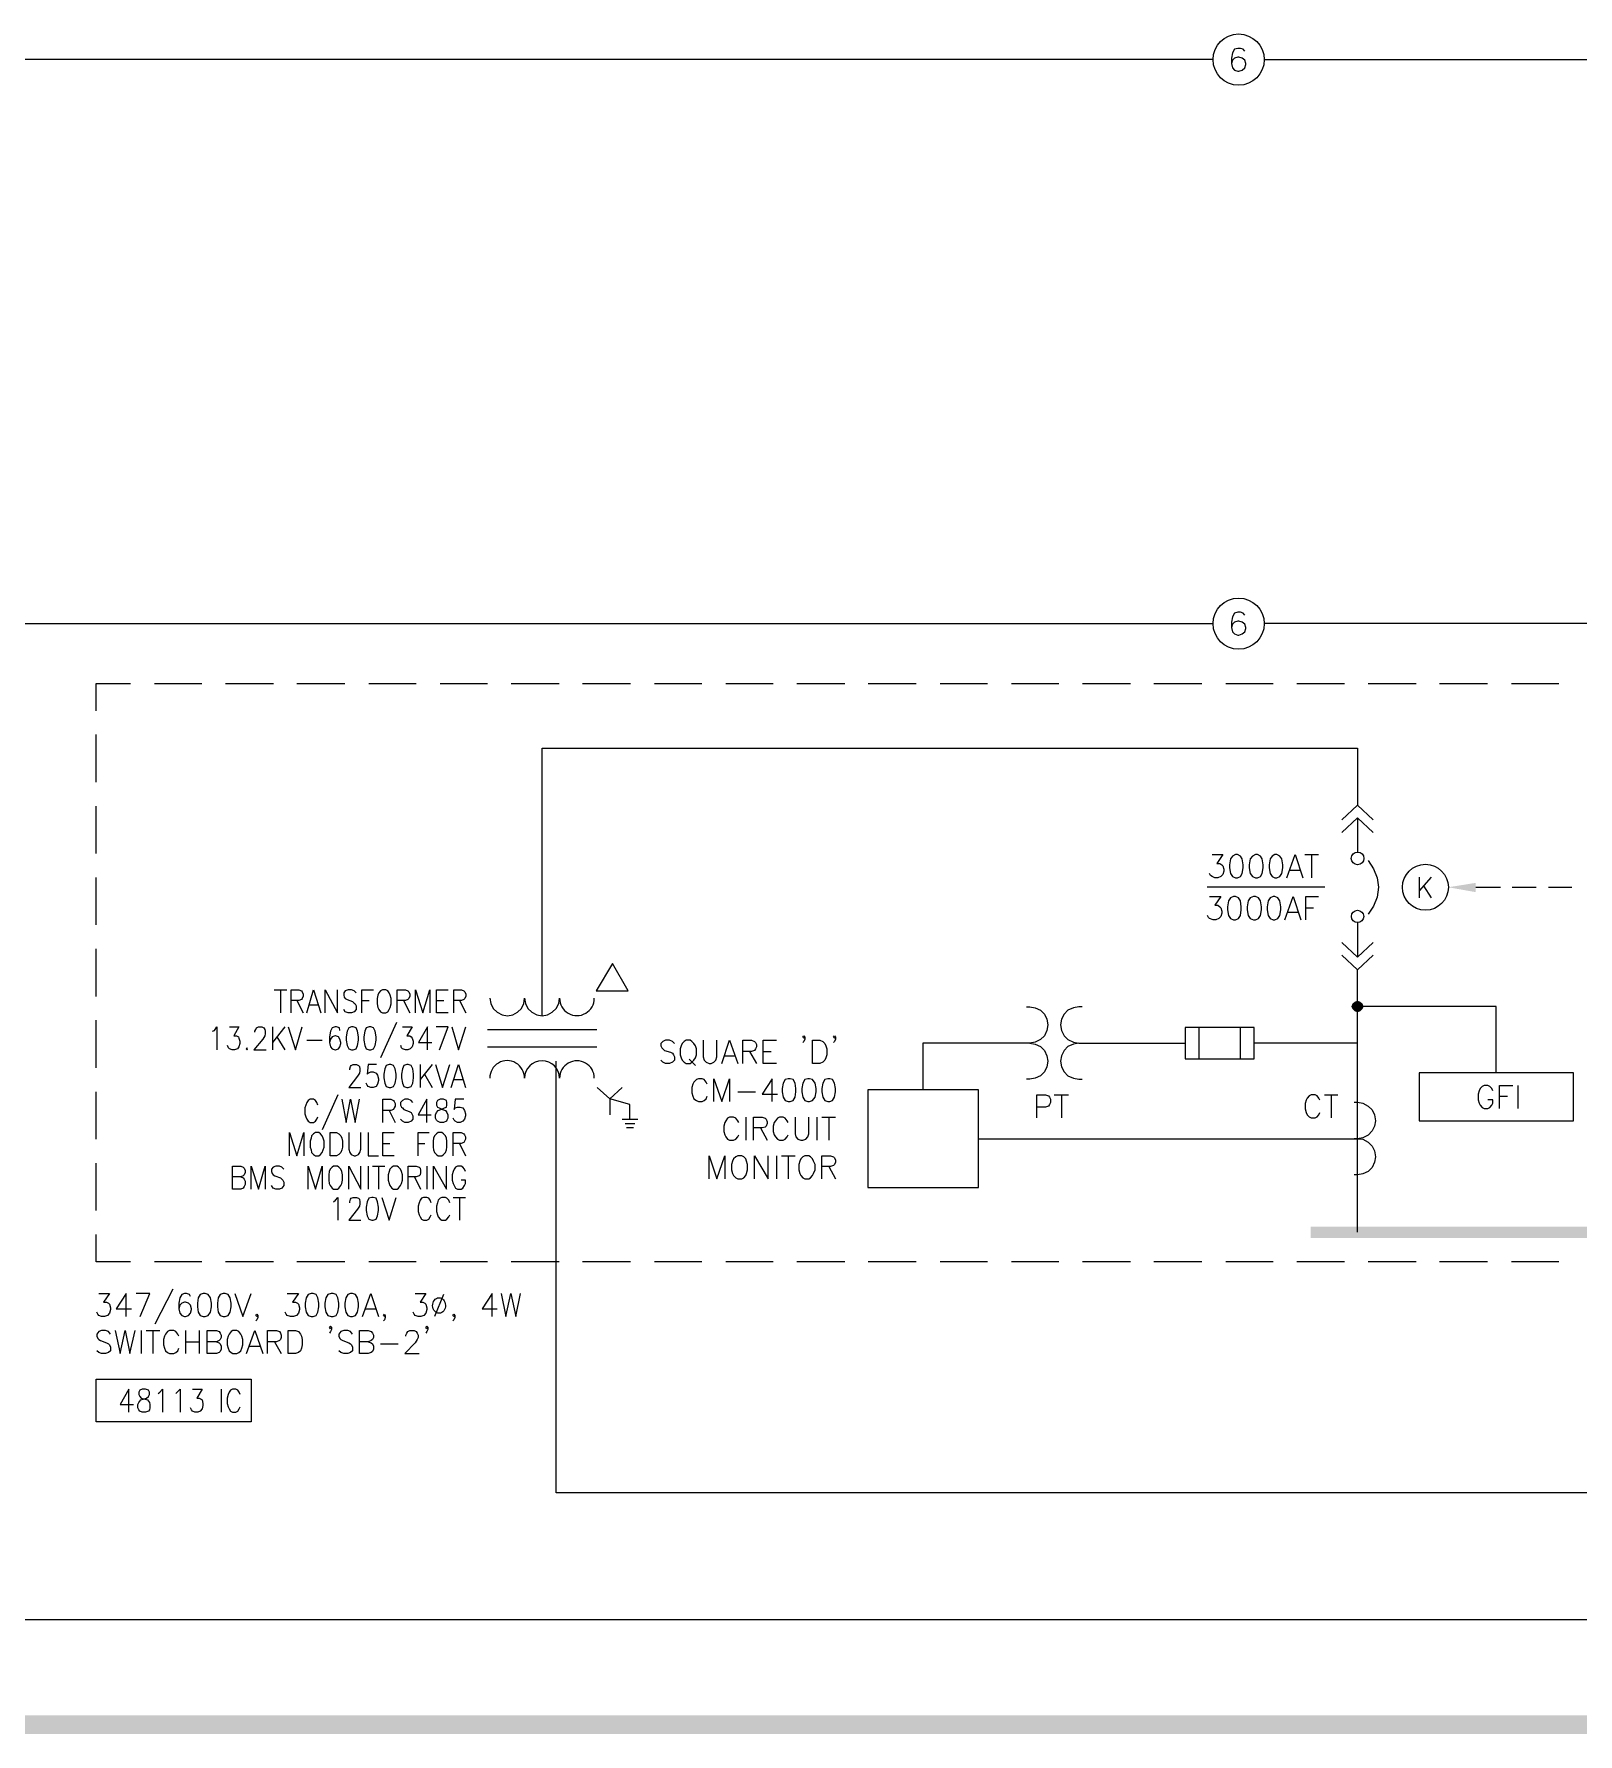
# Model space of a CAD drawing. Header units: inches. Extents: x 0.9 to 46, y 0.8 to 32.4.
# Drawn here: x 11.7 to 16.97, y 0.75 to 6.56 of the extents above; entities that cross this region are included whole.
import ezdxf

# ---------------------------------------------------------------- set-up
doc = ezdxf.new("R2010")
doc.units = ezdxf.units.IN
doc.header["$MEASUREMENT"] = 0
doc.layers.add('PDF_Geometry', color=7, linetype='Continuous')
doc.layers.add('PDF_Solid Fills', color=7, linetype='Continuous')

msp = doc.modelspace()

# ---------------------------------------------------------------- linework, layer by layer
at = {"layer": 'PDF_Geometry', "lineweight": 9}
for points in [[(15.8347, 6.4982), (15.8297, 6.5049), (15.8197, 6.5082), (15.8114, 6.5082), (15.7997, 6.5049), (15.793, 6.4932), (15.7897, 6.4749), (15.7897, 6.4565), (15.793, 6.4415), (15.7997, 6.4332), (15.8114, 6.4299), (15.8147, 6.4299), (15.8264, 6.4332), (15.8347, 6.4415), (15.8381, 6.4532), (15.8381, 6.4565), (15.8347, 6.4682), (15.8264, 6.4749), (15.8147, 6.4782), (15.8114, 6.4782), (15.7997, 6.4749), (15.793, 6.4682), (15.7897, 6.4565)], [(15.7264, 6.4699), (11.3315, 6.4699), (11.3315, 5.1549)], [(15.9014, 6.4699), (23.7829, 6.4699)], [(38.3877, 4.2399), (38.3877, 5.0216), (35.966, 5.0216), (35.966, 1.5783), (13.4848, 1.5783), (13.4848, 3.0516)], [(11.2531, 2.4683), (11.2531, 4.5449), (15.7264, 4.5449)], [(15.8347, 4.5732), (15.8297, 4.5799), (15.8197, 4.5833), (15.8114, 4.5833), (15.7997, 4.5799), (15.793, 4.5683), (15.7897, 4.5499), (15.7897, 4.5316), (15.793, 4.5166), (15.7997, 4.5099), (15.8114, 4.5049), (15.8147, 4.5049), (15.8264, 4.5099), (15.8347, 4.5166), (15.8381, 4.5282), (15.8381, 4.5316), (15.8347, 4.5432), (15.8264, 4.5499), (15.8147, 4.5533), (15.8114, 4.5533), (15.7997, 4.5499), (15.793, 4.5432), (15.7897, 4.5316)], [(20.428, 3.2249), (20.3746, 3.275), (20.3746, 4.5449), (15.9014, 4.5449)], [(11.9148, 4.2466), (11.9148, 4.3399), (12.0314, 4.3399)], [(12.1131, 4.3399), (12.2748, 4.3399)], [(12.3564, 4.3399), (12.5198, 4.3399)], [(12.5998, 4.3399), (12.7631, 4.3399)], [(12.8448, 4.3399), (13.0064, 4.3399)], [(13.0881, 4.3399), (13.2498, 4.3399)], [(13.3314, 4.3399), (13.4947, 4.3399)], [(13.5748, 4.3399), (13.7381, 4.3399)], [(13.8197, 4.3399), (13.9814, 4.3399)], [(14.0631, 4.3399), (14.2247, 4.3399)], [(14.3064, 4.3399), (14.4697, 4.3399)], [(14.5497, 4.3399), (14.7131, 4.3399)], [(14.7947, 4.3399), (14.9564, 4.3399)], [(15.0381, 4.3399), (15.1997, 4.3399)], [(15.2814, 4.3399), (15.4447, 4.3399)], [(15.5247, 4.3399), (15.688, 4.3399)], [(15.7697, 4.3399), (15.9314, 4.3399)], [(16.013, 4.3399), (16.1747, 4.3399)], [(16.2564, 4.3399), (16.4197, 4.3399)], [(16.4997, 4.3399), (16.663, 4.3399)], [(16.7447, 4.3399), (16.9064, 4.3399)], [(11.9148, 4.0032), (11.9148, 4.1666)], [(13.4364, 3.2066), (13.4364, 4.1199), (16.2197, 4.1199), (16.2197, 3.9249)], [(11.9148, 3.7599), (11.9148, 3.9216)], [(16.2731, 3.8749), (16.2197, 3.9249), (16.1664, 3.8749)], [(16.1664, 3.8316), (16.2197, 3.8816), (16.2197, 3.7649)], [(16.2731, 3.8316), (16.2197, 3.8816)], [(15.723, 3.7566), (15.7597, 3.7566), (15.7397, 3.7266), (15.7497, 3.7266), (15.7564, 3.7216), (15.7597, 3.7183), (15.763, 3.7066), (15.763, 3.6999), (15.7597, 3.6883), (15.7531, 3.6816), (15.743, 3.6766), (15.7331, 3.6766), (15.723, 3.6816), (15.7181, 3.6849), (15.7147, 3.6916)], [(15.978, 3.6766), (16.0064, 3.7566), (16.033, 3.6766)], [(16.0397, 3.7566), (16.0864, 3.7566)], [(16.0631, 3.7566), (16.0631, 3.6766)], [(16.2564, 3.7366), (16.2747, 3.7083), (16.2864, 3.6766), (16.2914, 3.6449), (16.2864, 3.6116), (16.2747, 3.5799), (16.2564, 3.5533)], [(11.9148, 3.5166), (11.9148, 3.6783)], [(15.988, 3.7033), (16.023, 3.7033)], [(16.4297, 3.6799), (16.4297, 3.6083)], [(16.4714, 3.6799), (16.4297, 3.6333)], [(16.108, 3.6449), (15.7064, 3.6449)], [(15.7147, 3.6133), (15.7531, 3.6133), (15.7331, 3.5833), (15.743, 3.5833), (15.7497, 3.5783), (15.7531, 3.5749), (15.7564, 3.5633), (15.7564, 3.5566), (15.7531, 3.5449), (15.7464, 3.5383), (15.7364, 3.5333), (15.7264, 3.5333), (15.7147, 3.5383), (15.7114, 3.5416), (15.708, 3.5483)], [(15.9714, 3.5333), (15.9997, 3.6133), (16.0264, 3.5333)], [(16.043, 3.5333), (16.043, 3.6133), (16.0864, 3.6133)], [(16.4447, 3.6499), (16.4714, 3.6083)], [(16.623, 3.6449), (16.708, 3.6449)], [(16.748, 3.6449), (16.8297, 3.6449)], [(16.8714, 3.6449), (16.9514, 3.6449)], [(15.9814, 3.5599), (16.0164, 3.5599)], [(16.043, 3.5749), (16.0697, 3.5749)], [(16.2197, 3.5249), (16.2197, 3.4066)], [(11.9148, 3.2716), (11.9148, 3.4349)], [(16.1664, 3.4566), (16.2197, 3.4066), (16.2731, 3.4566)], [(16.1664, 3.4133), (16.2197, 3.3633)], [(16.2197, 2.4683), (16.2197, 3.3633), (16.2731, 3.4133)], [(12.5215, 3.2949), (12.5648, 3.2949)], [(12.5431, 3.2949), (12.5431, 3.2166)], [(12.5798, 3.2166), (12.5798, 3.2949), (12.6065, 3.2949), (12.6148, 3.2916), (12.6181, 3.2883), (12.6215, 3.2799), (12.6215, 3.2733), (12.6181, 3.2649), (12.6148, 3.2616), (12.6065, 3.2583), (12.5798, 3.2583)], [(12.5998, 3.2583), (12.6215, 3.2166)], [(12.6331, 3.2166), (12.6564, 3.2949), (12.6814, 3.2166)], [(12.6964, 3.2166), (12.6964, 3.2949), (12.7381, 3.2166), (12.7381, 3.2949)], [(12.8014, 3.2849), (12.7948, 3.2916), (12.7864, 3.2949), (12.7748, 3.2949), (12.7648, 3.2916), (12.7598, 3.2849), (12.7598, 3.2766), (12.7614, 3.27), (12.7648, 3.2649), (12.7714, 3.2616), (12.7898, 3.255), (12.7948, 3.2499), (12.7981, 3.2466), (12.8014, 3.2399), (12.8014, 3.2283), (12.7948, 3.22), (12.7864, 3.2166), (12.7748, 3.2166), (12.7648, 3.22), (12.7598, 3.2283)], [(12.8214, 3.2166), (12.8214, 3.2949), (12.8614, 3.2949)], [(12.8214, 3.2583), (12.8464, 3.2583)], [(12.9414, 3.2166), (12.9414, 3.2949), (12.9698, 3.2949), (12.9781, 3.2916), (12.9814, 3.2883), (12.9848, 3.2799), (12.9848, 3.2733), (12.9814, 3.2649), (12.9781, 3.2616), (12.9698, 3.2583), (12.9414, 3.2583)], [(12.9631, 3.2583), (12.9848, 3.2166)], [(13.0048, 3.2166), (13.0048, 3.2949), (13.0298, 3.2166), (13.0531, 3.2949), (13.0531, 3.2166)], [(13.1164, 3.2166), (13.0764, 3.2166), (13.0764, 3.2949), (13.1164, 3.2949)], [(13.0764, 3.2583), (13.1014, 3.2583)], [(13.1347, 3.2166), (13.1347, 3.2949), (13.1614, 3.2949), (13.1697, 3.2916), (13.1731, 3.2883), (13.1764, 3.2799), (13.1764, 3.2733), (13.1731, 3.2649), (13.1697, 3.2616), (13.1614, 3.2583), (13.1347, 3.2583)], [(13.1548, 3.2583), (13.1764, 3.2166)], [(11.9148, 3.0283), (11.9148, 3.1916)], [(12.6415, 3.2433), (12.6714, 3.2433)], [(15.0897, 3.2366), (15.1014, 3.2366), (15.1197, 3.2333), (15.1381, 3.2249), (15.1514, 3.2116), (15.1597, 3.1949), (15.1631, 3.1749), (15.1597, 3.1566), (15.1514, 3.1383), (15.1381, 3.1249), (15.1197, 3.1166), (15.1014, 3.1133), (15.1197, 3.1099), (15.1381, 3.1016), (15.1514, 3.0883), (15.1597, 3.0699), (15.1631, 3.0516), (15.1597, 3.0316), (15.1514, 3.0149), (15.1381, 3.0016), (15.1197, 2.9933), (15.1014, 2.99), (15.0897, 2.99)], [(15.2797, 3.2366), (15.2681, 3.2366), (15.2497, 3.2333), (15.2314, 3.2249), (15.2181, 3.2116), (15.2097, 3.1949), (15.2064, 3.1749), (15.2097, 3.1566), (15.2181, 3.1383), (15.2314, 3.1249), (15.2497, 3.1166), (15.2681, 3.1133), (15.2497, 3.1099), (15.2314, 3.1016), (15.2181, 3.0883), (15.2097, 3.0699), (15.2064, 3.0516), (15.2097, 3.0316), (15.2181, 3.0149), (15.2314, 3.0016), (15.2497, 2.9933), (15.2681, 2.99), (15.2797, 2.99)], [(16.693, 3.0116), (16.693, 3.2383), (16.238, 3.2383)], [(12.3115, 3.1533), (12.3181, 3.1566), (12.3264, 3.1683), (12.3264, 3.0899)], [(12.3698, 3.1683), (12.4014, 3.1683), (12.3848, 3.1383), (12.3931, 3.1383), (12.3998, 3.1349), (12.4014, 3.1299), (12.4048, 3.1199), (12.4048, 3.1116), (12.4014, 3.0999), (12.3965, 3.0933), (12.3864, 3.0899), (12.3781, 3.0899), (12.3698, 3.0933), (12.3664, 3.0966), (12.3631, 3.1049)], [(12.4564, 3.1499), (12.4564, 3.1533), (12.4598, 3.1599), (12.4614, 3.1649), (12.4681, 3.1683), (12.4798, 3.1683), (12.4864, 3.1649), (12.4898, 3.1599), (12.4914, 3.1533), (12.4914, 3.1449), (12.4898, 3.1383), (12.4831, 3.1266), (12.4531, 3.0899), (12.4948, 3.0899)], [(12.5164, 3.1683), (12.5164, 3.0899)], [(12.5581, 3.1683), (12.5164, 3.1149)], [(12.5314, 3.1349), (12.5581, 3.0899)], [(12.5698, 3.1683), (12.5948, 3.0899), (12.6181, 3.1683)], [(12.7465, 3.1566), (12.7448, 3.1649), (12.7348, 3.1683), (12.7298, 3.1683), (12.7198, 3.1649), (12.7148, 3.1533), (12.7114, 3.1349), (12.7114, 3.1149), (12.7148, 3.0999), (12.7198, 3.0933), (12.7298, 3.0899), (12.7314, 3.0899), (12.7414, 3.0933), (12.7465, 3.0999), (12.7498, 3.1116), (12.7498, 3.1149), (12.7465, 3.1266), (12.7414, 3.1349), (12.7314, 3.1383), (12.7298, 3.1383), (12.7198, 3.1349), (12.7148, 3.1266), (12.7114, 3.1149)], [(12.9398, 3.1833), (12.8848, 3.0633)], [(12.9597, 3.1683), (12.9931, 3.1683), (12.9748, 3.1383), (12.9848, 3.1383), (12.9898, 3.1349), (12.9931, 3.1299), (12.9964, 3.1199), (12.9964, 3.1116), (12.9931, 3.0999), (12.9864, 3.0933), (12.9781, 3.0899), (12.9698, 3.0899), (12.9597, 3.0933), (12.9564, 3.0966), (12.9548, 3.1049)], [(13.0448, 3.0899), (13.0448, 3.1683), (13.0148, 3.1149), (13.0598, 3.1149)], [(13.0864, 3.0899), (13.1164, 3.1683), (13.0748, 3.1683)], [(13.1281, 3.1683), (13.1514, 3.0899), (13.1764, 3.1683)], [(13.2498, 3.1599), (13.6231, 3.1599)], [(14.3331, 3.1333), (14.3297, 3.1299), (14.3264, 3.1333), (14.3297, 3.1383), (14.3331, 3.1333), (14.3331, 3.1266), (14.3297, 3.1183), (14.3264, 3.1149)], [(14.4381, 3.1333), (14.4347, 3.1299), (14.4314, 3.1333), (14.4347, 3.1383), (14.4381, 3.1333), (14.4381, 3.1266), (14.4347, 3.1183), (14.4314, 3.1149)], [(15.6797, 3.0599), (15.6797, 3.1666)], [(15.8197, 3.0599), (15.8197, 3.1666)], [(12.6331, 3.1233), (12.6864, 3.1233)], [(13.2498, 3.0999), (13.6231, 3.0999)], [(13.8881, 3.1116), (13.8814, 3.1183), (13.8714, 3.1233), (13.8581, 3.1233), (13.8481, 3.1183), (13.8414, 3.1116), (13.8414, 3.1033), (13.8447, 3.0966), (13.8481, 3.0933), (13.8548, 3.0883), (13.8747, 3.0816), (13.8814, 3.0783), (13.8848, 3.0733), (13.8881, 3.0666), (13.8881, 3.0549), (13.8814, 3.0483), (13.8714, 3.0433), (13.8581, 3.0433), (13.8481, 3.0483), (13.8414, 3.0549)], [(13.9864, 3.1233), (13.9864, 3.0666), (13.9897, 3.0549), (13.9964, 3.0483), (14.0064, 3.0433), (14.0131, 3.0433), (14.0231, 3.0483), (14.0297, 3.0549), (14.0331, 3.0666), (14.0331, 3.1233)], [(14.0497, 3.0433), (14.0764, 3.1233), (14.1047, 3.0433)], [(14.1214, 3.0433), (14.1214, 3.1233), (14.1514, 3.1233), (14.1614, 3.1183), (14.1647, 3.1149), (14.1681, 3.1083), (14.1681, 3.0999), (14.1647, 3.0933), (14.1614, 3.0883), (14.1514, 3.0849), (14.1214, 3.0849)], [(14.1448, 3.0849), (14.1681, 3.0433)], [(14.2364, 3.0433), (14.1914, 3.0433), (14.1914, 3.1233), (14.2364, 3.1233)], [(14.1914, 3.0849), (14.2181, 3.0849)], [(15.1014, 3.1133), (15.0897, 3.1133), (14.7364, 3.1133), (14.7364, 2.9533)], [(15.2681, 3.1133), (15.2797, 3.1133), (15.6314, 3.1133)], [(16.2197, 3.1133), (15.8664, 3.1133)], [(12.7798, 3.0216), (12.7798, 3.0249), (12.7831, 3.0333), (12.7848, 3.0366), (12.7914, 3.0399), (12.8031, 3.0399), (12.8098, 3.0366), (12.8131, 3.0333), (12.8148, 3.0249), (12.8148, 3.0183), (12.8131, 3.0099), (12.8064, 2.9999), (12.7764, 2.9616), (12.8181, 2.9616)], [(12.8714, 3.0399), (12.8431, 3.0399), (12.8398, 3.0066), (12.8431, 3.0099), (12.8514, 3.0149), (12.8598, 3.0149), (12.8698, 3.0099), (12.8747, 3.0033), (12.8781, 2.9916), (12.8781, 2.9849), (12.8747, 2.9733), (12.8698, 2.9649), (12.8598, 2.9616), (12.8514, 2.9616), (12.8431, 2.9649), (12.8398, 2.9699), (12.8364, 2.9766)], [(13.0198, 3.0399), (13.0198, 2.9616)], [(13.0614, 3.0399), (13.0198, 2.9883)], [(13.0731, 3.0399), (13.0964, 2.9616), (13.1214, 3.0399)], [(13.1264, 2.9616), (13.1514, 3.0399), (13.1748, 2.9616)], [(13.9381, 3.0583), (13.9597, 3.0366)], [(14.0598, 3.0699), (14.0931, 3.0699)], [(13.0348, 3.0066), (13.0614, 2.9616)], [(13.1364, 2.9883), (13.1664, 2.9883)], [(13.7098, 2.9616), (13.6681, 2.9233), (13.6248, 2.9616)], [(13.9997, 2.9733), (13.9964, 2.9799), (13.9897, 2.9883), (13.9831, 2.9916), (13.9698, 2.9916), (13.9631, 2.9883), (13.9548, 2.9799), (13.9514, 2.9733), (13.9481, 2.9616), (13.9481, 2.9433), (13.9514, 2.9316), (13.9548, 2.9233), (13.9631, 2.9166), (13.9698, 2.9133), (13.9831, 2.9133), (13.9897, 2.9166), (13.9964, 2.9233), (13.9997, 2.9316)], [(14.0231, 2.9133), (14.0231, 2.9916), (14.0497, 2.9133), (14.0764, 2.9916), (14.0764, 2.9133)], [(14.2214, 2.9133), (14.2214, 2.9916), (14.1881, 2.9383), (14.2397, 2.9383)], [(16.6814, 2.9499), (16.678, 2.9583), (16.6714, 2.9649), (16.6647, 2.9683), (16.6514, 2.9683), (16.6447, 2.9649), (16.638, 2.9583), (16.6347, 2.9499), (16.6314, 2.9383), (16.6314, 2.9199), (16.6347, 2.9083), (16.638, 2.9016), (16.6447, 2.8933), (16.6514, 2.8899), (16.6647, 2.8899), (16.6714, 2.8933), (16.678, 2.9016), (16.6814, 2.9083), (16.6814, 2.9199), (16.6647, 2.9199)], [(16.7047, 2.8899), (16.7047, 2.9683), (16.7497, 2.9683)], [(16.7664, 2.9683), (16.7664, 2.8899)], [(11.9148, 2.7849), (11.9148, 2.9466)], [(12.6714, 2.9016), (12.6681, 2.91), (12.6631, 2.9166), (12.6564, 2.9216), (12.6448, 2.9216), (12.6381, 2.9166), (12.6331, 2.91), (12.6298, 2.9016), (12.6264, 2.8916), (12.6264, 2.8716), (12.6298, 2.8616), (12.6331, 2.8533), (12.6381, 2.8466), (12.6448, 2.8416), (12.6564, 2.8416), (12.6631, 2.8466), (12.6681, 2.8533), (12.6714, 2.8616)], [(12.7398, 2.9366), (12.6864, 2.8166)], [(12.7531, 2.9216), (12.7681, 2.8416), (12.7831, 2.9216), (12.7981, 2.8416), (12.8131, 2.9216)], [(12.8931, 2.8416), (12.8931, 2.9216), (12.9198, 2.9216), (12.9298, 2.9166), (12.9314, 2.9133), (12.9348, 2.9066), (12.9348, 2.8983), (12.9314, 2.8916), (12.9298, 2.8866), (12.9198, 2.8833), (12.8931, 2.8833)], [(12.9948, 2.91), (12.9898, 2.9166), (12.9798, 2.9216), (12.9681, 2.9216), (12.9597, 2.9166), (12.9531, 2.91), (12.9531, 2.9016), (12.9564, 2.8949), (12.9597, 2.8916), (12.9648, 2.8866), (12.9831, 2.88), (12.9898, 2.8766), (12.9914, 2.8716), (12.9948, 2.8649), (12.9948, 2.8533), (12.9898, 2.8466), (12.9798, 2.8416), (12.9681, 2.8416), (12.9597, 2.8466), (12.9531, 2.8533)], [(13.0431, 2.8416), (13.0431, 2.9216), (13.0131, 2.8683), (13.0581, 2.8683)], [(13.1697, 2.9216), (13.1398, 2.9216), (13.1364, 2.8866), (13.1398, 2.8916), (13.1481, 2.8949), (13.1564, 2.8949), (13.1664, 2.8916), (13.1714, 2.8833), (13.1748, 2.8716), (13.1748, 2.8649), (13.1714, 2.8533), (13.1664, 2.8466), (13.1564, 2.8416), (13.1481, 2.8416), (13.1398, 2.8466), (13.1364, 2.85), (13.1331, 2.8566)], [(13.7364, 2.8533), (13.7364, 2.9033), (13.6681, 2.9233), (13.6681, 2.8683)], [(14.1047, 2.9466), (14.1647, 2.9466)], [(15.1247, 2.8583), (15.1247, 2.9366), (15.1547, 2.9366), (15.1647, 2.9333), (15.1681, 2.9283), (15.1714, 2.9216), (15.1714, 2.91), (15.1681, 2.9033), (15.1647, 2.8983), (15.1547, 2.8949), (15.1247, 2.8949)], [(15.1847, 2.9366), (15.2331, 2.9366)], [(15.2097, 2.9366), (15.2097, 2.8583)], [(16.0914, 2.9183), (16.088, 2.9249), (16.0814, 2.9333), (16.0747, 2.9366), (16.0614, 2.9366), (16.0547, 2.9333), (16.0481, 2.9249), (16.0447, 2.9183), (16.0414, 2.9066), (16.0414, 2.8883), (16.0447, 2.8766), (16.0481, 2.8683), (16.0547, 2.8616), (16.0614, 2.8583), (16.0747, 2.8583), (16.0814, 2.8616), (16.088, 2.8683), (16.0914, 2.8766)], [(16.1064, 2.9366), (16.153, 2.9366)], [(16.1297, 2.9366), (16.1297, 2.8583)], [(16.208, 2.9116), (16.2197, 2.9116), (16.238, 2.9083), (16.2564, 2.8983), (16.2697, 2.8849), (16.278, 2.8683), (16.2814, 2.8483), (16.278, 2.8299), (16.2697, 2.8133), (16.2564, 2.7983), (16.238, 2.79), (16.2197, 2.7866), (16.238, 2.7849), (16.2564, 2.7749), (16.2697, 2.7616), (16.278, 2.7449), (16.2814, 2.7249), (16.278, 2.7066), (16.2697, 2.6883), (16.2564, 2.675), (16.238, 2.6666), (16.2197, 2.6633), (16.208, 2.6633)], [(16.7047, 2.9316), (16.7314, 2.9316)], [(12.9148, 2.8833), (12.9348, 2.8416)], [(13.7098, 2.8533), (13.7631, 2.8533)], [(14.1081, 2.8416), (14.1047, 2.8483), (14.0981, 2.8566), (14.0898, 2.8599), (14.0764, 2.8599), (14.0697, 2.8566), (14.0631, 2.8483), (14.0598, 2.8416), (14.0564, 2.8299), (14.0564, 2.8116), (14.0598, 2.7999), (14.0631, 2.7933), (14.0697, 2.7849), (14.0764, 2.7816), (14.0898, 2.7816), (14.0981, 2.7849), (14.1047, 2.7933), (14.1081, 2.7999)], [(14.1314, 2.8599), (14.1314, 2.7816)], [(14.1581, 2.7816), (14.1581, 2.8599), (14.1881, 2.8599), (14.1981, 2.8566), (14.2014, 2.8533), (14.2047, 2.8449), (14.2047, 2.8383), (14.2014, 2.8299), (14.1981, 2.8266), (14.1881, 2.8233), (14.1581, 2.8233)], [(14.2764, 2.8416), (14.2731, 2.8483), (14.2664, 2.8566), (14.2597, 2.8599), (14.2464, 2.8599), (14.2397, 2.8566), (14.2331, 2.8483), (14.2281, 2.8416), (14.2247, 2.8299), (14.2247, 2.8116), (14.2281, 2.7999), (14.2331, 2.7933), (14.2397, 2.7849), (14.2464, 2.7816), (14.2597, 2.7816), (14.2664, 2.7849), (14.2731, 2.7933), (14.2764, 2.7999)], [(14.2998, 2.8599), (14.2998, 2.8033), (14.3031, 2.7933), (14.3097, 2.7849), (14.3197, 2.7816), (14.3264, 2.7816), (14.3364, 2.7849), (14.3431, 2.7933), (14.3464, 2.8033), (14.3464, 2.8599)], [(14.3747, 2.8599), (14.3747, 2.7816)], [(14.3914, 2.8599), (14.4381, 2.8599)], [(14.4147, 2.8599), (14.4147, 2.7816)], [(12.5748, 2.7283), (12.5748, 2.8083), (12.5998, 2.7283), (12.6231, 2.8083), (12.6231, 2.7283)], [(12.7764, 2.8083), (12.7764, 2.7516), (12.7798, 2.74), (12.7848, 2.7333), (12.7948, 2.7283), (12.7998, 2.7283), (12.8098, 2.7333), (12.8148, 2.74), (12.8181, 2.7516), (12.8181, 2.8083)], [(12.8431, 2.8083), (12.8431, 2.7283), (12.8781, 2.7283)], [(12.9314, 2.7283), (12.8931, 2.7283), (12.8931, 2.8083), (12.9314, 2.8083)], [(13.0131, 2.7283), (13.0131, 2.8083), (13.0514, 2.8083)], [(13.1331, 2.7283), (13.1331, 2.8083), (13.1598, 2.8083), (13.1697, 2.8033), (13.1714, 2.7999), (13.1748, 2.7933), (13.1748, 2.7849), (13.1714, 2.7783), (13.1697, 2.7733), (13.1598, 2.77), (13.1331, 2.77)], [(13.7197, 2.8383), (13.7531, 2.8383)], [(13.7247, 2.825), (13.7481, 2.825)], [(14.1814, 2.8233), (14.2047, 2.7816)], [(14.9264, 2.7866), (16.2197, 2.7866), (16.208, 2.7866)], [(12.8931, 2.77), (12.9164, 2.77)], [(13.0131, 2.77), (13.0364, 2.77)], [(13.1548, 2.77), (13.1748, 2.7283)], [(14.0064, 2.65), (14.0064, 2.7283), (14.0331, 2.65), (14.0598, 2.7283), (14.0598, 2.65)], [(14.1614, 2.65), (14.1614, 2.7283), (14.2081, 2.65), (14.2081, 2.7283)], [(14.2364, 2.7283), (14.2364, 2.65)], [(14.2531, 2.7283), (14.2998, 2.7283)], [(14.2764, 2.7283), (14.2764, 2.65)], [(14.3914, 2.65), (14.3914, 2.7283), (14.4214, 2.7283), (14.4314, 2.7249), (14.4347, 2.7216), (14.4381, 2.7133), (14.4381, 2.7066), (14.4347, 2.6983), (14.4314, 2.6949), (14.4214, 2.6916), (14.3914, 2.6916)], [(11.9148, 2.5416), (11.9148, 2.7033)], [(12.4081, 2.6566), (12.4165, 2.6533), (12.4198, 2.6483), (12.4231, 2.6416), (12.4231, 2.63), (12.4198, 2.6233), (12.4165, 2.6183), (12.4081, 2.6149), (12.3798, 2.6149), (12.3798, 2.6933), (12.4081, 2.6933), (12.4165, 2.69), (12.4198, 2.6866), (12.4231, 2.6783), (12.4231, 2.6716), (12.4198, 2.6633), (12.4165, 2.6599), (12.4081, 2.6566), (12.3798, 2.6566)], [(12.4431, 2.6149), (12.4431, 2.6933), (12.4681, 2.6149), (12.4914, 2.6933), (12.4914, 2.6149)], [(12.5548, 2.6833), (12.5481, 2.69), (12.5398, 2.6933), (12.5281, 2.6933), (12.5181, 2.69), (12.5131, 2.6833), (12.5131, 2.675), (12.5148, 2.6683), (12.5181, 2.6633), (12.5248, 2.6599), (12.5431, 2.6533), (12.5481, 2.6483), (12.5514, 2.6449), (12.5548, 2.6383), (12.5548, 2.6266), (12.5481, 2.6183), (12.5398, 2.6149), (12.5281, 2.6149), (12.5181, 2.6183), (12.5131, 2.6266)], [(12.6381, 2.6149), (12.6381, 2.6933), (12.6631, 2.6149), (12.6864, 2.6933), (12.6864, 2.6149)], [(12.7764, 2.6149), (12.7764, 2.6933), (12.8181, 2.6149), (12.8181, 2.6933)], [(12.8431, 2.6933), (12.8431, 2.6149)], [(12.8581, 2.6933), (12.8998, 2.6933)], [(12.8781, 2.6933), (12.8781, 2.6149)], [(12.9798, 2.6149), (12.9798, 2.6933), (13.0064, 2.6933), (13.0164, 2.69), (13.0198, 2.6866), (13.0214, 2.6783), (13.0214, 2.6716), (13.0198, 2.6633), (13.0164, 2.6599), (13.0064, 2.6566), (12.9798, 2.6566)], [(13.0431, 2.6933), (13.0431, 2.6149)], [(13.0664, 2.6149), (13.0664, 2.6933), (13.1098, 2.6149), (13.1098, 2.6933)], [(13.1748, 2.675), (13.1714, 2.6833), (13.1664, 2.69), (13.1598, 2.6933), (13.1481, 2.6933), (13.1414, 2.69), (13.1364, 2.6833), (13.1331, 2.675), (13.1298, 2.6633), (13.1298, 2.6449), (13.1331, 2.6333), (13.1364, 2.6266), (13.1414, 2.6183), (13.1481, 2.6149), (13.1598, 2.6149), (13.1664, 2.6183), (13.1714, 2.6266), (13.1748, 2.6333), (13.1748, 2.6449), (13.1598, 2.6449)], [(14.4147, 2.6916), (14.4381, 2.65)], [(13.0014, 2.6566), (13.0214, 2.6149)], [(12.7248, 2.5716), (12.7314, 2.5766), (12.7398, 2.5866), (12.7398, 2.5083)], [(12.7798, 2.5683), (12.7798, 2.5716), (12.7831, 2.5799), (12.7848, 2.5833), (12.7914, 2.5866), (12.8031, 2.5866), (12.8098, 2.5833), (12.8131, 2.5799), (12.8148, 2.5716), (12.8148, 2.565), (12.8131, 2.5566), (12.8064, 2.5466), (12.7764, 2.5083), (12.8181, 2.5083)], [(12.8898, 2.5866), (12.9148, 2.5083), (12.9381, 2.5866)], [(13.0581, 2.5683), (13.0548, 2.5766), (13.0498, 2.5833), (13.0431, 2.5866), (13.0314, 2.5866), (13.0248, 2.5833), (13.0198, 2.5766), (13.0164, 2.5683), (13.0131, 2.5566), (13.0131, 2.5383), (13.0164, 2.5266), (13.0198, 2.52), (13.0248, 2.5116), (13.0314, 2.5083), (13.0431, 2.5083), (13.0498, 2.5116), (13.0548, 2.52), (13.0581, 2.5266)], [(13.1214, 2.5683), (13.1181, 2.5766), (13.1114, 2.5833), (13.1064, 2.5866), (13.0948, 2.5866), (13.0881, 2.5833), (13.0814, 2.5766), (13.0798, 2.5683), (13.0764, 2.5566), (13.0764, 2.5383), (13.0798, 2.5266), (13.0814, 2.52), (13.0881, 2.5116), (13.0948, 2.5083), (13.1064, 2.5083), (13.1114, 2.5116), (13.1181, 2.52), (13.1214, 2.5266)], [(13.1331, 2.5866), (13.1748, 2.5866)], [(13.1548, 2.5866), (13.1548, 2.5083)], [(12.0314, 2.3666), (11.9148, 2.3666), (11.9148, 2.46)], [(12.2748, 2.3666), (12.1131, 2.3666)], [(12.5198, 2.3666), (12.3564, 2.3666)], [(12.7631, 2.3666), (12.5998, 2.3666)], [(13.0064, 2.3666), (12.8448, 2.3666)], [(13.2498, 2.3666), (13.0881, 2.3666)], [(13.4947, 2.3666), (13.3314, 2.3666)], [(13.7381, 2.3666), (13.5748, 2.3666)], [(13.9814, 2.3666), (13.8197, 2.3666)], [(14.2247, 2.3666), (14.0631, 2.3666)], [(14.4697, 2.3666), (14.3064, 2.3666)], [(14.7131, 2.3666), (14.5497, 2.3666)], [(14.9564, 2.3666), (14.7947, 2.3666)], [(15.1997, 2.3666), (15.0381, 2.3666)], [(15.4447, 2.3666), (15.2814, 2.3666)], [(15.688, 2.3666), (15.5247, 2.3666)], [(15.9314, 2.3666), (15.7697, 2.3666)], [(16.1747, 2.3666), (16.013, 2.3666)], [(16.4197, 2.3666), (16.2564, 2.3666)], [(16.663, 2.3666), (16.4997, 2.3666)], [(16.9064, 2.3666), (16.7447, 2.3666)], [(12.1765, 2.2733), (12.1148, 2.1533)], [(11.9231, 2.2583), (11.9598, 2.2583), (11.9398, 2.2283), (11.9498, 2.2283), (11.9564, 2.225), (11.9598, 2.2216), (11.9631, 2.21), (11.9631, 2.2033), (11.9598, 2.1916), (11.9531, 2.1833), (11.9431, 2.18), (11.9331, 2.18), (11.9231, 2.1833), (11.9198, 2.1883), (11.9165, 2.195)], [(12.0165, 2.18), (12.0165, 2.2583), (11.9831, 2.2066), (12.0348, 2.2066)], [(12.0648, 2.18), (12.0981, 2.2583), (12.0515, 2.2583)], [(12.2364, 2.2483), (12.2331, 2.255), (12.2231, 2.2583), (12.2164, 2.2583), (12.2065, 2.255), (12.1998, 2.2433), (12.1964, 2.225), (12.1964, 2.2066), (12.1998, 2.1916), (12.2065, 2.1833), (12.2164, 2.18), (12.2198, 2.18), (12.2298, 2.1833), (12.2364, 2.1916), (12.2398, 2.2033), (12.2398, 2.2066), (12.2364, 2.2183), (12.2298, 2.225), (12.2198, 2.2283), (12.2164, 2.2283), (12.2065, 2.225), (12.1998, 2.2183), (12.1964, 2.2066)], [(12.3881, 2.2583), (12.4148, 2.18), (12.4431, 2.2583)], [(12.5664, 2.2583), (12.6048, 2.2583), (12.5848, 2.2283), (12.5948, 2.2283), (12.6014, 2.225), (12.6048, 2.2216), (12.6081, 2.21), (12.6081, 2.2033), (12.6048, 2.1916), (12.5981, 2.1833), (12.5881, 2.18), (12.5781, 2.18), (12.5664, 2.1833), (12.5631, 2.1883), (12.5598, 2.195)], [(12.8231, 2.18), (12.8514, 2.2583), (12.8781, 2.18)], [(12.8331, 2.2066), (12.8681, 2.2066)], [(13.0031, 2.2583), (13.0398, 2.2583), (13.0198, 2.2283), (13.0298, 2.2283), (13.0364, 2.225), (13.0398, 2.2216), (13.0431, 2.21), (13.0431, 2.2033), (13.0398, 2.1916), (13.0331, 2.1833), (13.0231, 2.18), (13.0131, 2.18), (13.0031, 2.1833), (12.9998, 2.1883), (12.9964, 2.195)], [(13.0997, 2.255), (13.0698, 2.18)], [(13.2664, 2.18), (13.2664, 2.2583), (13.2314, 2.2066), (13.2831, 2.2066)], [(13.2964, 2.2583), (13.3131, 2.18), (13.3298, 2.2583), (13.3464, 2.18), (13.3631, 2.2583)], [(12.4665, 2.1833), (12.4631, 2.18), (12.4598, 2.1833), (12.4631, 2.1883), (12.4665, 2.1833), (12.4665, 2.1766), (12.4631, 2.1683), (12.4598, 2.165)], [(12.9014, 2.1833), (12.8981, 2.18), (12.8948, 2.1833), (12.8981, 2.1883), (12.9014, 2.1833), (12.9014, 2.1766), (12.8981, 2.1683), (12.8948, 2.165)], [(13.1381, 2.1833), (13.1347, 2.18), (13.1314, 2.1833), (13.1347, 2.1883), (13.1381, 2.1833), (13.1381, 2.1766), (13.1347, 2.1683), (13.1314, 2.165)], [(11.9631, 2.12), (11.9564, 2.1283), (11.9465, 2.1316), (11.9331, 2.1316), (11.9231, 2.1283), (11.9165, 2.12), (11.9165, 2.1133), (11.9198, 2.105), (11.9231, 2.1016), (11.9298, 2.0983), (11.9498, 2.09), (11.9564, 2.0866), (11.9598, 2.0833), (11.9631, 2.075), (11.9631, 2.0633), (11.9564, 2.0566), (11.9465, 2.0533), (11.9331, 2.0533), (11.9231, 2.0566), (11.9165, 2.0633)], [(11.9798, 2.1316), (11.9964, 2.0533), (12.0131, 2.1316), (12.0298, 2.0533), (12.0481, 2.1316)], [(12.0681, 2.1316), (12.0681, 2.0533)], [(12.0848, 2.1316), (12.1314, 2.1316)], [(12.1081, 2.1316), (12.1081, 2.0533)], [(12.1964, 2.1133), (12.1931, 2.12), (12.1864, 2.1283), (12.1798, 2.1316), (12.1648, 2.1316), (12.1581, 2.1283), (12.1514, 2.12), (12.1481, 2.1133), (12.1448, 2.1016), (12.1448, 2.0833), (12.1481, 2.0716), (12.1514, 2.0633), (12.1581, 2.0566), (12.1648, 2.0533), (12.1798, 2.0533), (12.1864, 2.0566), (12.1931, 2.0633), (12.1964, 2.0716)], [(12.2198, 2.1316), (12.2198, 2.0533)], [(12.2198, 2.0933), (12.2664, 2.0933)], [(12.2664, 2.1316), (12.2664, 2.0533)], [(12.3248, 2.0933), (12.3348, 2.09), (12.3381, 2.0866), (12.3414, 2.0783), (12.3414, 2.0683), (12.3381, 2.06), (12.3348, 2.0566), (12.3248, 2.0533), (12.2931, 2.0533), (12.2931, 2.1316), (12.3248, 2.1316), (12.3348, 2.1283), (12.3381, 2.1233), (12.3414, 2.1166), (12.3414, 2.1083), (12.3381, 2.1016), (12.3348, 2.0983), (12.3248, 2.0933), (12.2931, 2.0933)], [(12.4281, 2.0533), (12.4564, 2.1316), (12.4831, 2.0533)], [(12.4998, 2.0533), (12.4998, 2.1316), (12.5298, 2.1316), (12.5398, 2.1283), (12.5431, 2.1233), (12.5464, 2.1166), (12.5464, 2.1083), (12.5431, 2.1016), (12.5398, 2.0983), (12.5298, 2.0933), (12.4998, 2.0933)], [(12.5231, 2.0933), (12.5464, 2.0533)], [(12.7181, 2.1433), (12.7148, 2.1383), (12.7114, 2.1433), (12.7148, 2.1466), (12.7181, 2.1433), (12.7181, 2.135), (12.7148, 2.1283), (12.7114, 2.1233)], [(12.7898, 2.12), (12.7831, 2.1283), (12.7731, 2.1316), (12.7598, 2.1316), (12.7498, 2.1283), (12.7431, 2.12), (12.7431, 2.1133), (12.7465, 2.105), (12.7498, 2.1016), (12.7564, 2.0983), (12.7764, 2.09), (12.7831, 2.0866), (12.7864, 2.0833), (12.7898, 2.075), (12.7898, 2.0633), (12.7831, 2.0566), (12.7731, 2.0533), (12.7598, 2.0533), (12.7498, 2.0566), (12.7431, 2.0633)], [(12.8431, 2.0933), (12.8531, 2.09), (12.8581, 2.0866), (12.8614, 2.0783), (12.8614, 2.0683), (12.8581, 2.06), (12.8531, 2.0566), (12.8431, 2.0533), (12.8131, 2.0533), (12.8131, 2.1316), (12.8431, 2.1316), (12.8531, 2.1283), (12.8581, 2.1233), (12.8614, 2.1166), (12.8614, 2.1083), (12.8581, 2.1016), (12.8531, 2.0983), (12.8431, 2.0933), (12.8131, 2.0933)], [(12.9714, 2.1133), (12.9714, 2.1166), (12.9748, 2.1233), (12.9781, 2.1283), (12.9848, 2.1316), (12.9998, 2.1316), (13.0064, 2.1283), (13.0098, 2.1233), (13.0131, 2.1166), (13.0131, 2.1083), (13.0098, 2.1016), (13.0031, 2.09), (12.9681, 2.0533), (13.0164, 2.0533)], [(13.0464, 2.1433), (13.0431, 2.1383), (13.0398, 2.1433), (13.0431, 2.1466), (13.0464, 2.1433), (13.0464, 2.135), (13.0431, 2.1283), (13.0398, 2.1233)], [(12.4381, 2.0783), (12.4731, 2.0783)], [(12.8848, 2.0866), (12.9448, 2.0866)], [(12.0264, 1.8533), (12.0264, 1.9316), (11.9964, 1.88), (12.0414, 1.88)], [(12.1264, 1.9166), (12.1314, 1.9216), (12.1414, 1.9316), (12.1414, 1.8533)], [(12.1864, 1.9166), (12.1915, 1.9216), (12.2014, 1.9316), (12.2014, 1.8533)], [(12.2431, 1.9316), (12.2765, 1.9316), (12.2581, 1.9016), (12.2664, 1.9016), (12.2731, 1.8983), (12.2765, 1.895), (12.2781, 1.8833), (12.2781, 1.8766), (12.2765, 1.865), (12.2698, 1.8566), (12.2615, 1.8533), (12.2514, 1.8533), (12.2431, 1.8566), (12.2398, 1.8616), (12.2364, 1.8683)], [(12.3414, 1.9316), (12.3414, 1.8533)], [(12.4064, 1.9133), (12.4031, 1.9216), (12.3981, 1.9283), (12.3914, 1.9316), (12.3798, 1.9316), (12.3731, 1.9283), (12.3681, 1.9216), (12.3648, 1.9133), (12.3615, 1.9016), (12.3615, 1.8833), (12.3648, 1.8716), (12.3681, 1.865), (12.3731, 1.8566), (12.3798, 1.8533), (12.3914, 1.8533), (12.3981, 1.8566), (12.4031, 1.865), (12.4064, 1.8716)]]:
    msp.add_lwpolyline(points, dxfattribs=at)
for points in [[(15.8031, 3.7566), (15.793, 3.7516), (15.7864, 3.7416), (15.783, 3.7216), (15.783, 3.7116), (15.7864, 3.6916), (15.793, 3.6816), (15.8031, 3.6766), (15.8097, 3.6766), (15.8197, 3.6816), (15.8264, 3.6916), (15.8297, 3.7116), (15.8297, 3.7216), (15.8264, 3.7416), (15.8197, 3.7516), (15.8097, 3.7566)], [(15.8714, 3.7566), (15.8614, 3.7516), (15.8531, 3.7416), (15.8497, 3.7216), (15.8497, 3.7116), (15.8531, 3.6916), (15.8614, 3.6816), (15.8714, 3.6766), (15.878, 3.6766), (15.8881, 3.6816), (15.8947, 3.6916), (15.898, 3.7116), (15.898, 3.7216), (15.8947, 3.7416), (15.8881, 3.7516), (15.878, 3.7566)], [(15.938, 3.7566), (15.928, 3.7516), (15.9214, 3.7416), (15.918, 3.7216), (15.918, 3.7116), (15.9214, 3.6916), (15.928, 3.6816), (15.938, 3.6766), (15.9447, 3.6766), (15.9547, 3.6816), (15.9614, 3.6916), (15.9647, 3.7116), (15.9647, 3.7216), (15.9614, 3.7416), (15.9547, 3.7516), (15.9447, 3.7566)], [(15.7964, 3.6133), (15.7864, 3.6083), (15.7797, 3.5983), (15.7764, 3.5783), (15.7764, 3.5683), (15.7797, 3.5483), (15.7864, 3.5383), (15.7964, 3.5333), (15.8031, 3.5333), (15.813, 3.5383), (15.8197, 3.5483), (15.8231, 3.5683), (15.8231, 3.5783), (15.8197, 3.5983), (15.813, 3.6083), (15.8031, 3.6133)], [(15.8647, 3.6133), (15.8531, 3.6083), (15.8464, 3.5983), (15.8431, 3.5783), (15.8431, 3.5683), (15.8464, 3.5483), (15.8531, 3.5383), (15.8647, 3.5333), (15.8714, 3.5333), (15.8814, 3.5383), (15.8881, 3.5483), (15.8914, 3.5683), (15.8914, 3.5783), (15.8881, 3.5983), (15.8814, 3.6083), (15.8714, 3.6133)], [(15.9314, 3.6133), (15.9214, 3.6083), (15.9147, 3.5983), (15.9114, 3.5783), (15.9114, 3.5683), (15.9147, 3.5483), (15.9214, 3.5383), (15.9314, 3.5333), (15.938, 3.5333), (15.948, 3.5383), (15.9547, 3.5483), (15.9581, 3.5683), (15.9581, 3.5783), (15.9547, 3.5983), (15.948, 3.6083), (15.938, 3.6133)], [(13.7298, 3.2916), (13.6764, 3.3849), (13.6214, 3.2916)], [(12.8914, 3.2949), (12.8848, 3.2916), (12.8798, 3.2849), (12.8764, 3.2766), (12.8731, 3.2649), (12.8731, 3.2466), (12.8764, 3.235), (12.8798, 3.2283), (12.8848, 3.22), (12.8914, 3.2166), (12.9031, 3.2166), (12.9098, 3.22), (12.9148, 3.2283), (12.9181, 3.235), (12.9214, 3.2466), (12.9214, 3.2649), (12.9181, 3.2766), (12.9148, 3.2849), (12.9098, 3.2916), (12.9031, 3.2949)], [(16.2014, 3.2383), (16.2047, 3.2466), (16.2114, 3.2533), (16.2197, 3.2566), (16.228, 3.2533), (16.2347, 3.2466), (16.238, 3.2383), (16.2347, 3.2299), (16.228, 3.2233), (16.2197, 3.22), (16.2114, 3.2233), (16.2047, 3.2299)], [(16.203, 3.2383), (16.2064, 3.2466), (16.2114, 3.2516), (16.2197, 3.255), (16.228, 3.2516), (16.233, 3.2466), (16.2364, 3.2383), (16.233, 3.2299), (16.228, 3.2249), (16.2197, 3.2216), (16.2114, 3.2249), (16.2064, 3.2299)], [(12.7864, 3.1683), (12.7764, 3.1649), (12.7714, 3.1533), (12.7681, 3.1349), (12.7681, 3.1233), (12.7714, 3.1049), (12.7764, 3.0933), (12.7864, 3.0899), (12.7914, 3.0899), (12.8014, 3.0933), (12.8064, 3.1049), (12.8098, 3.1233), (12.8098, 3.1349), (12.8064, 3.1533), (12.8014, 3.1649), (12.7914, 3.1683)], [(12.8464, 3.1683), (12.8364, 3.1649), (12.8315, 3.1533), (12.8281, 3.1349), (12.8281, 3.1233), (12.8315, 3.1049), (12.8364, 3.0933), (12.8464, 3.0899), (12.8514, 3.0899), (12.8614, 3.0933), (12.8664, 3.1049), (12.8698, 3.1233), (12.8698, 3.1349), (12.8664, 3.1533), (12.8614, 3.1649), (12.8514, 3.1683)], [(15.6314, 3.0599), (15.8664, 3.0599), (15.8664, 3.1666), (15.6314, 3.1666)], [(12.4298, 3.0966), (12.4264, 3.0933), (12.4298, 3.0899), (12.4315, 3.0933)], [(13.9281, 3.1233), (13.9214, 3.1183), (13.9147, 3.1116), (13.9114, 3.1033), (13.9081, 3.0933), (13.9081, 3.0733), (13.9114, 3.0633), (13.9147, 3.0549), (13.9214, 3.0483), (13.9281, 3.0433), (13.9414, 3.0433), (13.9481, 3.0483), (13.9548, 3.0549), (13.9597, 3.0633), (13.9631, 3.0733), (13.9631, 3.0933), (13.9597, 3.1033), (13.9548, 3.1116), (13.9481, 3.1183), (13.9414, 3.1233)], [(14.3597, 3.0433), (14.3597, 3.1233), (14.3848, 3.1233), (14.3947, 3.1183), (14.4014, 3.1116), (14.4048, 3.1033), (14.4081, 3.0933), (14.4081, 3.0733), (14.4048, 3.0633), (14.4014, 3.0549), (14.3947, 3.0483), (14.3848, 3.0433)], [(12.9148, 3.0399), (12.9048, 3.0366), (12.8998, 3.0249), (12.8964, 3.0066), (12.8964, 2.995), (12.8998, 2.9766), (12.9048, 2.9649), (12.9148, 2.9616), (12.9198, 2.9616), (12.9298, 2.9649), (12.9348, 2.9766), (12.9381, 2.995), (12.9381, 3.0066), (12.9348, 3.0249), (12.9298, 3.0366), (12.9198, 3.0399)], [(12.9748, 3.0399), (12.9648, 3.0366), (12.9597, 3.0249), (12.9564, 3.0066), (12.9564, 2.995), (12.9597, 2.9766), (12.9648, 2.9649), (12.9748, 2.9616), (12.9798, 2.9616), (12.9898, 2.9649), (12.9948, 2.9766), (12.9981, 2.995), (12.9981, 3.0066), (12.9948, 3.0249), (12.9898, 3.0366), (12.9798, 3.0399)], [(14.2764, 2.9916), (14.2664, 2.9883), (14.2597, 2.9766), (14.2564, 2.9583), (14.2564, 2.9466), (14.2597, 2.9283), (14.2664, 2.9166), (14.2764, 2.9133), (14.2831, 2.9133), (14.2931, 2.9166), (14.2998, 2.9283), (14.3031, 2.9466), (14.3031, 2.9583), (14.2998, 2.9766), (14.2931, 2.9883), (14.2831, 2.9916)], [(14.3431, 2.9916), (14.3331, 2.9883), (14.3264, 2.9766), (14.3231, 2.9583), (14.3231, 2.9466), (14.3264, 2.9283), (14.3331, 2.9166), (14.3431, 2.9133), (14.3497, 2.9133), (14.3597, 2.9166), (14.3681, 2.9283), (14.3714, 2.9466), (14.3714, 2.9583), (14.3681, 2.9766), (14.3597, 2.9883), (14.3497, 2.9916)], [(14.4114, 2.9916), (14.4014, 2.9883), (14.3947, 2.9766), (14.3914, 2.9583), (14.3914, 2.9466), (14.3947, 2.9283), (14.4014, 2.9166), (14.4114, 2.9133), (14.4181, 2.9133), (14.4281, 2.9166), (14.4347, 2.9283), (14.4381, 2.9466), (14.4381, 2.9583), (14.4347, 2.9766), (14.4281, 2.9883), (14.4181, 2.9916)], [(16.4297, 2.8483), (16.9564, 2.8483), (16.9564, 3.0116), (16.4297, 3.0116)], [(13.0881, 2.9216), (13.0798, 2.9166), (13.0764, 2.91), (13.0764, 2.9016), (13.0798, 2.8949), (13.0848, 2.8916), (13.0964, 2.8866), (13.1064, 2.8833), (13.1114, 2.8766), (13.1148, 2.8683), (13.1148, 2.8566), (13.1114, 2.85), (13.1098, 2.8466), (13.0997, 2.8416), (13.0881, 2.8416), (13.0798, 2.8466), (13.0764, 2.85), (13.0731, 2.8566), (13.0731, 2.8683), (13.0764, 2.8766), (13.0814, 2.8833), (13.0914, 2.8866), (13.1031, 2.8916), (13.1098, 2.8949), (13.1114, 2.9016), (13.1114, 2.91), (13.1098, 2.9166), (13.0997, 2.9216)], [(14.5481, 2.62), (14.9264, 2.62), (14.9264, 2.9533), (14.5481, 2.9533)], [(12.6631, 2.8083), (12.6564, 2.8033), (12.6498, 2.7966), (12.6481, 2.7883), (12.6448, 2.7783), (12.6448, 2.7583), (12.6481, 2.7483), (12.6498, 2.74), (12.6564, 2.7333), (12.6631, 2.7283), (12.6748, 2.7283), (12.6798, 2.7333), (12.6864, 2.74), (12.6898, 2.7483), (12.6931, 2.7583), (12.6931, 2.7783), (12.6898, 2.7883), (12.6864, 2.7966), (12.6798, 2.8033), (12.6748, 2.8083)], [(12.7131, 2.7283), (12.7131, 2.8083), (12.7348, 2.8083), (12.7431, 2.8033), (12.7498, 2.7966), (12.7531, 2.7883), (12.7548, 2.7783), (12.7548, 2.7583), (12.7531, 2.7483), (12.7498, 2.74), (12.7431, 2.7333), (12.7348, 2.7283)], [(13.0814, 2.8083), (13.0764, 2.8033), (13.0698, 2.7966), (13.0664, 2.7883), (13.0647, 2.7783), (13.0647, 2.7583), (13.0664, 2.7483), (13.0698, 2.74), (13.0764, 2.7333), (13.0814, 2.7283), (13.0948, 2.7283), (13.0997, 2.7333), (13.1064, 2.74), (13.1098, 2.7483), (13.1114, 2.7583), (13.1114, 2.7783), (13.1098, 2.7883), (13.1064, 2.7966), (13.0997, 2.8033), (13.0948, 2.8083)], [(14.1047, 2.7283), (14.0981, 2.7249), (14.0898, 2.7183), (14.0864, 2.71), (14.0831, 2.6983), (14.0831, 2.68), (14.0864, 2.6683), (14.0898, 2.6616), (14.0981, 2.6533), (14.1047, 2.65), (14.1181, 2.65), (14.1248, 2.6533), (14.1314, 2.6616), (14.1347, 2.6683), (14.1381, 2.68), (14.1381, 2.6983), (14.1347, 2.71), (14.1314, 2.7183), (14.1248, 2.7249), (14.1181, 2.7283)], [(14.3331, 2.7283), (14.3264, 2.7249), (14.3197, 2.7183), (14.3164, 2.71), (14.3131, 2.6983), (14.3131, 2.68), (14.3164, 2.6683), (14.3197, 2.6616), (14.3264, 2.6533), (14.3331, 2.65), (14.3464, 2.65), (14.3531, 2.6533), (14.3597, 2.6616), (14.3631, 2.6683), (14.3681, 2.68), (14.3681, 2.6983), (14.3631, 2.71), (14.3597, 2.7183), (14.3531, 2.7249), (14.3464, 2.7283)], [(12.7248, 2.6933), (12.7198, 2.69), (12.7131, 2.6833), (12.7098, 2.675), (12.7081, 2.6633), (12.7081, 2.6449), (12.7098, 2.6333), (12.7131, 2.6266), (12.7198, 2.6183), (12.7248, 2.6149), (12.7381, 2.6149), (12.7431, 2.6183), (12.7498, 2.6266), (12.7531, 2.6333), (12.7548, 2.6449), (12.7548, 2.6633), (12.7531, 2.675), (12.7498, 2.6833), (12.7431, 2.69), (12.7381, 2.6933)], [(12.9298, 2.6933), (12.9231, 2.69), (12.9164, 2.6833), (12.9148, 2.675), (12.9114, 2.6633), (12.9114, 2.6449), (12.9148, 2.6333), (12.9164, 2.6266), (12.9231, 2.6183), (12.9298, 2.6149), (12.9414, 2.6149), (12.9464, 2.6183), (12.9531, 2.6266), (12.9564, 2.6333), (12.9597, 2.6449), (12.9597, 2.6633), (12.9564, 2.675), (12.9531, 2.6833), (12.9464, 2.69), (12.9414, 2.6933)], [(12.8548, 2.5866), (12.8448, 2.5833), (12.8398, 2.5716), (12.8364, 2.5533), (12.8364, 2.5416), (12.8398, 2.5233), (12.8448, 2.5116), (12.8548, 2.5083), (12.8598, 2.5083), (12.8698, 2.5116), (12.8747, 2.5233), (12.8781, 2.5416), (12.8781, 2.5533), (12.8747, 2.5716), (12.8698, 2.5833), (12.8598, 2.5866)], [(12.2798, 2.2583), (12.2698, 2.255), (12.2631, 2.2433), (12.2598, 2.225), (12.2598, 2.2133), (12.2631, 2.195), (12.2698, 2.1833), (12.2798, 2.18), (12.2864, 2.18), (12.2965, 2.1833), (12.3048, 2.195), (12.3081, 2.2133), (12.3081, 2.225), (12.3048, 2.2433), (12.2965, 2.255), (12.2864, 2.2583)], [(12.3481, 2.2583), (12.3381, 2.255), (12.3314, 2.2433), (12.3281, 2.225), (12.3281, 2.2133), (12.3314, 2.195), (12.3381, 2.1833), (12.3481, 2.18), (12.3548, 2.18), (12.3648, 2.1833), (12.3714, 2.195), (12.3748, 2.2133), (12.3748, 2.225), (12.3714, 2.2433), (12.3648, 2.255), (12.3548, 2.2583)], [(12.6481, 2.2583), (12.6381, 2.255), (12.6314, 2.2433), (12.6281, 2.225), (12.6281, 2.2133), (12.6314, 2.195), (12.6381, 2.1833), (12.6481, 2.18), (12.6548, 2.18), (12.6648, 2.1833), (12.6714, 2.195), (12.6748, 2.2133), (12.6748, 2.225), (12.6714, 2.2433), (12.6648, 2.255), (12.6548, 2.2583)], [(12.7164, 2.2583), (12.7048, 2.255), (12.6981, 2.2433), (12.6948, 2.225), (12.6948, 2.2133), (12.6981, 2.195), (12.7048, 2.1833), (12.7164, 2.18), (12.7231, 2.18), (12.7331, 2.1833), (12.7398, 2.195), (12.7431, 2.2133), (12.7431, 2.225), (12.7398, 2.2433), (12.7331, 2.255), (12.7231, 2.2583)], [(12.7831, 2.2583), (12.7731, 2.255), (12.7664, 2.2433), (12.7631, 2.225), (12.7631, 2.2133), (12.7664, 2.195), (12.7731, 2.1833), (12.7831, 2.18), (12.7898, 2.18), (12.7998, 2.1833), (12.8064, 2.195), (12.8098, 2.2133), (12.8098, 2.225), (12.8064, 2.2433), (12.7998, 2.255), (12.7898, 2.2583)], [(12.3815, 2.1316), (12.3748, 2.1283), (12.3681, 2.12), (12.3648, 2.1133), (12.3615, 2.1016), (12.3615, 2.0833), (12.3648, 2.0716), (12.3681, 2.0633), (12.3748, 2.0566), (12.3815, 2.0533), (12.3948, 2.0533), (12.4014, 2.0566), (12.4081, 2.0633), (12.4114, 2.0716), (12.4148, 2.0833), (12.4148, 2.1016), (12.4114, 2.1133), (12.4081, 2.12), (12.4014, 2.1283), (12.3948, 2.1316)], [(12.5698, 2.0533), (12.5698, 2.1316), (12.5948, 2.1316), (12.6048, 2.1283), (12.6114, 2.12), (12.6148, 2.1133), (12.6181, 2.1016), (12.6181, 2.0833), (12.6148, 2.0716), (12.6114, 2.0633), (12.6048, 2.0566), (12.5948, 2.0533)], [(11.9148, 1.9666), (12.4431, 1.9666), (12.4431, 1.82), (11.9148, 1.82)], [(12.0715, 1.9316), (12.0631, 1.9283), (12.0598, 1.9216), (12.0598, 1.9133), (12.0631, 1.9066), (12.0681, 1.9016), (12.0814, 1.8983), (12.0898, 1.895), (12.0964, 1.8866), (12.0981, 1.88), (12.0981, 1.8683), (12.0964, 1.8616), (12.0931, 1.8566), (12.0831, 1.8533), (12.0715, 1.8533), (12.0631, 1.8566), (12.0598, 1.8616), (12.0564, 1.8683), (12.0564, 1.88), (12.0598, 1.8866), (12.0664, 1.895), (12.0748, 1.8983), (12.0865, 1.9016), (12.0931, 1.9066), (12.0964, 1.9133), (12.0964, 1.9216), (12.0931, 1.9283), (12.0831, 1.9316)]]:
    msp.add_lwpolyline(points, close=True, dxfattribs=at)
for points in [[(13.2581, 3.2666), (13.2614, 3.2483), (13.2697, 3.2316), (13.2831, 3.2183), (13.2998, 3.2099), (13.3181, 3.2066), (13.3364, 3.2099), (13.3531, 3.2183), (13.3664, 3.2316), (13.3747, 3.2483), (13.3764, 3.2666), (13.3798, 3.2483), (13.3881, 3.2316), (13.4014, 3.2183), (13.4181, 3.2099), (13.4364, 3.2066), (13.4548, 3.2099), (13.4714, 3.2183), (13.4848, 3.2316), (13.4931, 3.2483), (13.4964, 3.2666, 1.011927), (13.6147, 3.2666)], [(13.6147, 2.9933, 1.002879), (13.4964, 2.9933, 0.992347), (13.3764, 2.9933, 1.011645), (13.2581, 2.9933)]]:
    msp.add_lwpolyline(points, format="xyb", dxfattribs=at)
at = {"layer": 'PDF_Geometry', "color": 8, "lineweight": 20, "true_color": 0x808080}
msp.add_lwpolyline([(41.7374, 1.145), (2.7, 1.145)], dxfattribs=at)
at = {"layer": 'PDF_Geometry', "lineweight": 9}
for centre, radius in [((15.8139, 6.4697), 0.0875), ((15.8139, 4.5447), 0.0875), ((16.2197, 3.7432), 0.0217), ((16.4514, 3.6449), 0.0783), ((16.2197, 3.5455), 0.0211)]:
    msp.add_circle(centre, radius, dxfattribs=at)
msp.add_ellipse((13.0848, 2.2174), major_axis=(-0.0001, 0.0265), ratio=0.826526, start_param=0.226736, end_param=6.509921, dxfattribs=at)
at = {"layer": 'PDF_Solid Fills', "lineweight": 9, "transparency": 33554559}
for points in [[(16.623, 3.6283), (16.5297, 3.6449), (16.623, 3.6599)], [(41.6609, 0.755), (41.6609, 0.8183), (1.5383, 0.755)], [(41.6609, 0.8183), (1.5383, 0.755), (1.6016, 0.8183)]]:
    msp.add_solid(points, dxfattribs=at)
at = {"layer": 'PDF_Solid Fills', "color": 251, "lineweight": 9, "true_color": 0x4d4d4d, "transparency": 33554559}
for points in [[(16.228, 3.2516), (16.233, 3.2466), (16.2064, 3.2466)], [(16.228, 3.2516), (16.2114, 3.2516), (16.2064, 3.2466)], [(16.2197, 3.255), (16.228, 3.2516), (16.2114, 3.2516)], [(16.233, 3.2466), (16.2364, 3.2383), (16.203, 3.2383)], [(16.233, 3.2466), (16.2064, 3.2466), (16.203, 3.2383)], [(16.2364, 3.2383), (16.203, 3.2383), (16.2064, 3.2299)], [(16.2364, 3.2383), (16.233, 3.2299), (16.2064, 3.2299)], [(16.233, 3.2299), (16.2064, 3.2299), (16.2114, 3.2249)], [(16.233, 3.2299), (16.228, 3.2249), (16.2114, 3.2249)], [(16.228, 3.2249), (16.2114, 3.2249), (16.2197, 3.2216)]]:
    msp.add_solid(points, dxfattribs=at)
at = {"layer": 'PDF_Solid Fills', "color": 8, "lineweight": 9, "true_color": 0x808080, "transparency": 33554559}
for points in [[(16.0597, 2.4866), (16.0597, 2.4483), (22.8812, 2.4866)], [(16.0597, 2.4483), (22.8812, 2.4866), (22.8812, 2.4483)]]:
    msp.add_solid(points, dxfattribs=at)

doc.saveas('drawing.dxf')
